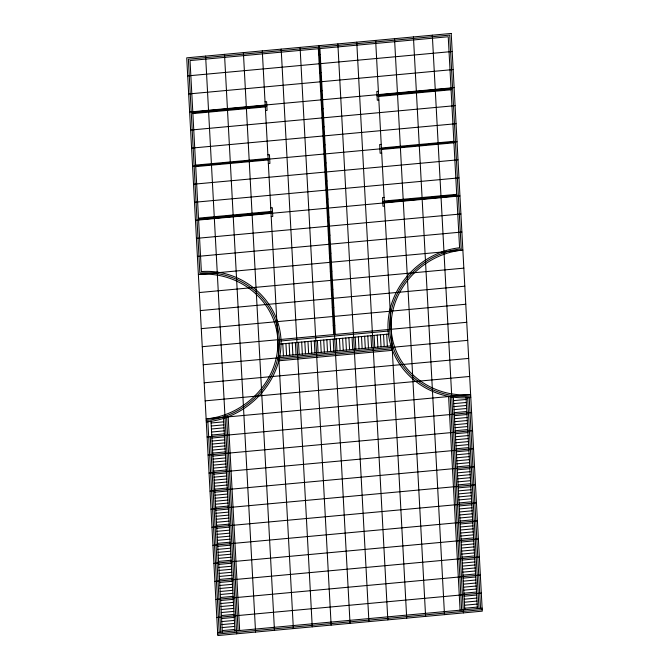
<?xml version="1.0" encoding="UTF-8"?>
<svg xmlns="http://www.w3.org/2000/svg" width="669" height="669" viewBox="0 0 669 669"><rect width="100%" height="100%" fill="white"/><g stroke="black" fill="none" stroke-linecap="round" stroke-linejoin="round"><path stroke-width="1" d="M206.219 420.416C246.51 416.837 281.365 380.736 279.399 339.584C277.133 299.244 239.385 269.557 199.872 273.036L188.374 59.206L449.719 35.097L461.217 248.927C421.495 252.857 387.702 288.949 389.601 329.416C391.917 370.534 430.669 399.903 470.708 396.023M206.295 421.922C247.413 418.276 282.979 381.43 280.972 339.434C278.697 299.026 241.158 268.47 201.377 271.581L190.029 60.561L448.23 36.753L459.578 247.764C419.614 252.163 386.147 288.933 388.028 329.566C390.596 371.747 429.674 401.325 470.792 397.528M318.67 54.749L320.242 54.599M187.688 75.898L452.185 51.505M319.64 72.796L321.212 72.653M188.666 93.953L453.156 69.559M320.61 90.85L322.182 90.708M265.033 101.797L266.605 101.655L267.073 110.377L265.501 110.527M378.386 91.344L376.806 91.494L377.283 100.216L378.855 100.074M189.636 112.007L454.126 87.614M192.806 112.091L265.225 105.409M378.579 94.956L450.998 88.275M192.839 112.844L266.839 106.02M377.048 95.851L451.04 89.027M192.881 113.596L265.3 106.915M378.662 96.461L451.082 89.78M321.58 108.905L323.152 108.763M190.606 130.054L455.096 105.66M322.55 126.959L324.122 126.817M191.577 148.108L456.066 123.715M323.52 145.014L325.092 144.864M267.884 154.832L269.456 154.69L269.925 163.412L268.353 163.554M381.238 144.379L379.658 144.521L380.134 153.251L381.706 153.101M195.657 165.118L268.077 158.444M381.43 147.991L453.85 141.31M192.547 166.163L457.044 141.769M195.733 166.623L268.152 159.95M381.514 149.488L453.933 142.815M324.49 163.069L326.062 162.918M193.517 184.218L458.014 159.824M325.46 181.123L327.032 180.973M194.487 202.272L458.984 177.879M326.43 199.17L328.011 199.028M270.736 207.867L272.308 207.716L272.776 216.447L271.204 216.589M384.09 197.405L382.509 197.556L382.986 206.278L384.558 206.136M198.509 218.153L270.928 211.471M384.282 201.018L456.701 194.336M198.542 218.905L272.542 212.081M382.743 201.913L456.743 195.089M198.584 219.658L271.004 212.976M384.366 202.523L456.785 195.841M195.457 220.327L459.954 195.933M327.4 217.224L328.981 217.082M196.427 238.373L460.924 213.98M328.37 235.279L329.951 235.137M197.397 256.428L461.894 232.034M329.349 253.334L330.921 253.191M330.319 271.388L331.891 271.238M199.337 292.537L463.834 268.144M331.289 289.443L332.861 289.292M200.307 310.592L464.804 286.198M332.259 307.489L333.831 307.347M201.285 328.646L465.775 304.253M333.229 325.544L334.801 325.402M202.255 346.701L466.745 322.299M280.846 340.964L388.321 331.046M280.595 344.008L388.89 334.023M279.583 356.192L391.198 345.898M203.225 364.747L467.715 340.354M279.299 359.245L391.8 348.867M278.73 360.808L392.536 350.313M204.196 382.802L468.693 358.408M205.166 400.856L469.663 376.463M211.103 422.992L223.697 421.83M453.557 400.631L466.151 399.468M211.262 425.994L223.856 424.832M453.716 403.633L466.31 402.47M211.421 429.005L224.023 427.842M453.875 406.643L466.477 405.481M211.588 432.015L224.182 430.853M454.042 409.654L466.636 408.491M211.747 435.026L224.341 433.863M454.201 412.664L466.795 411.502M207.106 436.966L471.603 412.572M211.914 438.036L224.508 436.874M454.368 415.675L466.962 414.512M212.073 441.038L224.667 439.876M454.527 418.677L467.121 417.515M212.232 444.049L224.826 442.886M454.686 421.687L467.28 420.525M212.399 447.059L224.993 445.897M454.853 424.698L467.447 423.536M212.558 450.07L225.152 448.907M455.012 427.708L467.606 426.546M212.717 453.08L225.311 451.918M455.171 430.719L467.765 429.557M208.076 455.02L472.573 430.627M212.884 456.082L225.478 454.92M455.338 433.721L467.932 432.567M213.043 459.093L225.637 457.931M455.497 436.732L468.091 435.569M213.202 462.103L225.796 460.941M455.656 439.742L468.25 438.58M213.369 465.114L225.963 463.952M455.823 442.753L468.417 441.59M213.528 468.124L226.122 466.962M455.982 445.763L468.576 444.601M213.687 471.127L226.281 469.973M456.141 448.765L468.735 447.611M209.046 473.067L473.543 448.673M213.854 474.137L226.448 472.975M456.308 451.776L468.902 450.613M214.013 477.148L226.607 475.985M456.467 454.786L469.061 453.624M214.172 480.158L226.766 478.996M456.626 457.797L469.22 456.634M214.339 483.169L226.933 482.006M456.793 460.807L469.387 459.645M214.498 486.171L227.092 485.017M456.952 463.818L469.546 462.655M214.657 489.181L227.259 488.019M457.111 466.82L469.713 465.657M210.016 491.121L474.513 466.728M214.824 492.192L227.418 491.029M457.278 469.83L469.872 468.668M214.983 495.202L227.577 494.04M457.437 472.841L470.031 471.678M215.142 498.213L227.744 497.05M457.596 475.851L470.198 474.689M215.309 501.215L227.903 500.061M457.763 478.862L470.357 477.699M215.468 504.225L228.062 503.063M457.922 481.864L470.516 480.702M215.627 507.236L228.229 506.073M458.081 484.874L470.683 483.712M210.986 509.176L475.483 484.782M215.794 510.246L228.388 509.084M458.248 487.885L470.842 486.723M215.953 513.257L228.547 512.094M458.407 490.895L471.001 489.733M216.12 516.267L228.714 515.105M458.574 493.906L471.168 492.744M216.279 519.269L228.873 518.107M458.733 496.908L471.327 495.746M216.438 522.28L229.032 521.118M458.892 499.919L471.486 498.756M216.605 525.29L229.199 524.128M459.059 502.929L471.653 501.767M211.956 527.231L476.453 502.837M216.764 528.301L229.358 527.139M459.218 505.94L471.812 504.777M216.923 531.311L229.517 530.149M459.377 508.95L471.971 507.788M217.091 534.314L229.684 533.151M459.544 511.952L472.138 510.798M217.249 537.324L229.843 536.162M459.703 514.963L472.297 513.8M217.408 540.335L230.002 539.172M459.862 517.973L472.456 516.811M217.576 543.345L230.169 542.183M460.029 520.984L472.623 519.821M212.934 545.285L477.423 520.892M217.734 546.356L230.328 545.193M460.188 523.994L472.782 522.832M217.893 549.358L230.487 548.204M460.347 526.996L472.941 525.842M218.061 552.368L230.654 551.206M460.515 530.007L473.108 528.845M218.219 555.379L230.813 554.216M460.673 533.017L473.267 531.855M218.378 558.389L230.981 557.227M460.832 536.028L473.435 534.865M218.546 561.4L231.139 560.237M461 539.038L473.593 537.876M213.904 563.34L478.394 538.946M218.704 564.402L231.298 563.248M461.158 542.041L473.752 540.886M218.863 567.412L231.466 566.25M461.317 545.051L473.92 543.889M219.031 570.423L231.625 569.26M461.485 548.062L474.078 546.899M219.189 573.433L231.783 572.271M461.643 551.072L474.237 549.91M219.348 576.444L231.951 575.281M461.802 554.083L474.405 552.92M219.516 579.446L232.11 578.292M461.97 557.093L474.564 555.931M214.874 581.386L479.364 556.993M219.675 582.456L232.268 581.294M462.128 560.095L474.722 558.933M219.842 585.467L232.436 584.305M462.296 563.106L474.89 561.943M220.001 588.477L232.595 587.315M462.455 566.116L475.049 564.954M220.16 591.488L232.753 590.326M462.614 569.127L475.207 567.964M220.327 594.498L232.921 593.336M462.781 572.137L475.375 570.975M220.486 597.501L233.08 596.338M462.94 575.139L475.534 573.977M215.844 599.441L480.334 575.047M220.645 600.511L233.238 599.349M463.099 578.15L475.692 576.987M220.812 603.522L233.406 602.359M463.266 581.16L475.86 579.998M220.971 606.532L233.565 605.37M463.425 584.171L476.019 583.008M221.13 609.543L233.724 608.38M463.584 587.181L476.177 586.019M221.297 612.545L233.891 611.382M463.751 590.183L476.345 589.029M221.456 615.555L234.05 614.393M463.91 593.194L476.504 592.032M216.815 617.495L481.312 593.102M221.615 618.566L234.209 617.403M464.069 596.204L476.663 595.042M221.782 621.576L234.376 620.414M464.236 599.215L476.83 598.053M221.941 624.587L234.535 623.424M464.395 602.225L476.989 601.063M222.1 627.589L234.694 626.427M464.554 605.228L477.148 604.074M222.267 630.599L234.861 629.437M464.721 608.238L477.315 607.076M217.626 632.539L482.115 608.146M217.701 634.045L482.198 609.651M469.203 397.47L480.543 608.297M467.623 397.419L478.971 608.439M466.034 397.369L477.398 608.581M453.356 396.943L464.796 609.743M432.325 35.189L463.383 612.896M450.187 396.809L461.652 610.036M448.581 396.332L460.08 610.178M413.434 36.937L444.492 614.644M394.534 38.677L425.601 616.383M375.644 40.416L406.71 618.123M386.699 334.224L387.343 346.258M383.546 334.508L384.198 346.55M380.402 334.801L381.046 346.835M377.249 335.094L377.901 347.127M374.105 335.386L374.749 347.42M356.753 42.164L387.819 619.87M370.952 335.671L371.604 347.713M367.808 335.963L368.452 347.997M364.655 336.256L365.299 348.29M361.511 336.549L362.155 348.582M358.358 336.833L359.002 348.867M355.206 337.126L355.858 349.159M337.862 43.903L368.92 621.61M352.061 337.419L352.705 349.452M348.909 337.703L349.561 349.745M345.764 337.996L346.408 350.029M342.612 338.288L343.264 350.322M339.467 338.581L340.111 350.615M336.315 338.865L336.967 350.907M319.916 48.586L335.286 334.425M318.971 45.651L350.029 623.349M318.344 48.728L333.714 334.575M333.17 339.158L333.814 351.192M330.018 339.451L330.67 351.484M326.873 339.743L327.517 351.777M323.721 340.028L324.373 352.061M320.576 340.32L321.22 352.354M317.424 340.613L318.068 352.647M300.08 47.39L331.138 625.097M314.279 340.897L314.923 352.939M311.127 341.19L311.771 353.224M307.974 341.483L308.626 353.516M304.83 341.775L305.474 353.809M301.677 342.06L302.329 354.102M298.533 342.352L299.177 354.386M281.181 49.13L312.247 626.836M295.38 342.645L296.033 354.679M292.236 342.938L292.88 354.971M289.083 343.222L289.736 355.256M285.939 343.515L286.583 355.548M282.786 343.807L283.439 355.841M262.29 50.877L293.357 628.584M243.399 52.617L274.466 630.323M224.508 54.356L255.566 632.063M228.162 416.662L239.661 630.507M226.624 417.431L238.089 630.65M205.617 56.104L236.675 633.811M223.496 418.142L234.944 630.942M210.986 420.893L222.342 632.105M210.258 436.673L220.77 632.247M207.858 421.579L219.198 632.397M277.819 339.727C279.751 380.042 245.607 415.407 206.136 418.911L470.633 394.518C431.405 398.323 393.439 369.547 391.181 329.273C389.249 288.958 423.393 253.593 462.864 250.089L198.367 274.482C237.595 270.677 275.561 299.453 277.819 339.727M451.215 33.45L186.718 57.843L217.785 635.55L482.282 611.157L451.215 33.45"/></g></svg>
